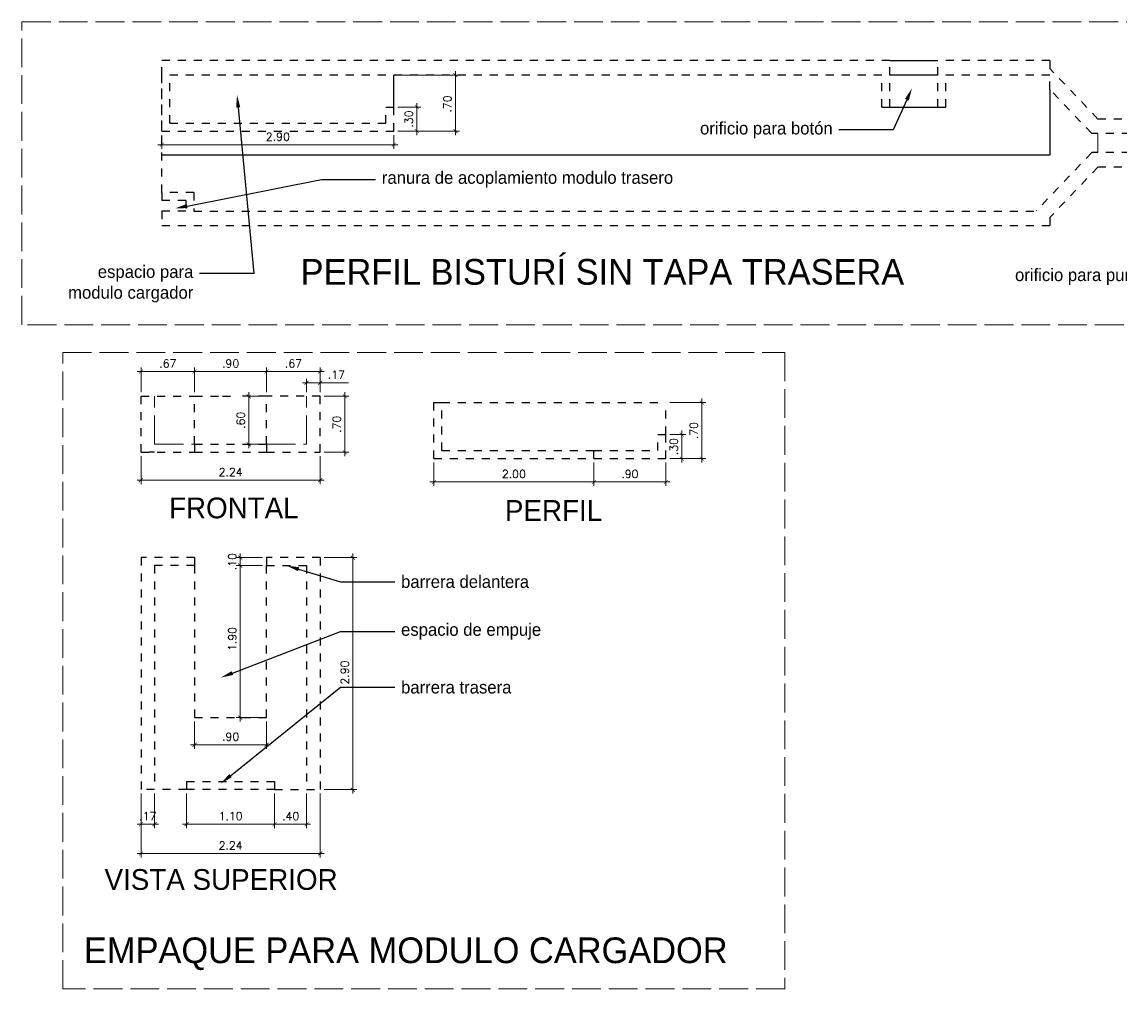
# Model space of a CAD drawing. Header units: millimetres. Extents: x 3117.9 to 3172.3, y 1005.1 to 1030.5.
# Drawn here: x 3117.92 to 3131.67, y 1005.14 to 1017.22 of the extents above; entities that cross this region are included whole.
import ezdxf
from ezdxf import colors
from ezdxf.entities.mleader import LeaderData, LeaderLine
from ezdxf.math import Vec2, Vec3

# ---------------------------------------------------------------- set-up
doc = ezdxf.new("R2010")
doc.units = ezdxf.units.MM
doc.linetypes.add('ACAD_ISO02W100', pattern=[15, 12, -3])
doc.linetypes.add('ACAD_ISO03W100', pattern=[30, 12, -18])
for name, color, linetype, lineweight in [('bloque', 2, 'Continuous', 25), ('corte', 1, 'Continuous', 30), ('MU-COTAS', 6, 'Continuous', 9), ('rayado', 130, 'ACAD_ISO03W100', 9)]:
    doc.layers.add(name, color=color, linetype=linetype, lineweight=lineweight)
doc.layers.add('MU-CascoExistente', color=200, linetype='Continuous')
doc.styles.get("Standard").update_dxf_attribs({"font": 'MOD20.TTF'})
doc.styles.add('T-COTA 1 en 50', font='romans.shx')
doc.dimstyles.new('cota exterior esc 1 en 50', dxfattribs={"dimtxt": 0.1, "dimasz": 0.05, "dimexe": 0.05, "dimexo": 0.05, "dimgap": 0.05, "dimtad": 1, "dimzin": 4, "dimdsep": 46, "dimtxsty": 'T-COTA 1 en 50', "dimblk": 'ARCHTICK', "dimcen": 2.5, "dimdle": 0.05, "dimclrd": 256, "dimclre": 256, "dimclrt": 240, "dimaunit": 1, "dimazin": 0, "dimtfac": 1, "dimtix": 1, "dimtmove": 0, "dimatfit": 3, "dimfxl": 1, "dimtolj": 1, "dimlwd": -1, "dimlwe": -1, "dimarcsym": 0})

# ---------------------------------------------------------------- blocks, each defined once
blk = doc.blocks.new('_ArchTick')
at = {"layer": 'MU-CascoExistente', "color": 0, "const_width": 0.15}
blk.add_lwpolyline([(-0.5, -0.5), (0.5, 0.5)], dxfattribs=at)
blk = doc.blocks.new('*D110')
at = {"layer": 'Defpoints', "color": 0, "ltscale": 0.002, "transparency": 16777216}
for p in [(3121.645, 1010.528), (3121.645, 1007.628), (3122.051, 1007.628)]:
    blk.add_point(p, dxfattribs=at)
at = {"layer": 'MU-COTAS', "ltscale": 0.002, "transparency": 16777216}
for p, q in [((3121.695, 1010.528), (3122.101, 1010.528)), ((3122.051, 1010.578), (3122.051, 1007.578)), ((3121.695, 1007.628), (3122.101, 1007.628))]:
    blk.add_line(p, q, dxfattribs=at)
at = {"layer": 'MU-COTAS', "ltscale": 0.002, "transparency": 16777216, "xscale": 0.05, "yscale": 0.05, "zscale": 0.05}
for p, rotation in [((3122.051, 1010.528), 90), ((3122.051, 1007.628), 270)]:
    blk.add_blockref('_ArchTick', p, dxfattribs=dict(at, rotation=rotation))
at = {"layer": 'MU-COTAS', "color": 240, "ltscale": 0.002, "transparency": 16777216, "insert": (3121.951, 1009.091), "char_height": 0.1, "attachment_point": 5, "rotation": 90, "style": 'T-COTA 1 en 50'}
blk.add_mtext('\\A1;2.90', dxfattribs=at)
blk = doc.blocks.new('*D111')
at = {"layer": 'Defpoints', "color": 0, "ltscale": 0.002, "transparency": 16777216}
for p in [(3119.405, 1007.628), (3121.645, 1007.628), (3119.405, 1006.83)]:
    blk.add_point(p, dxfattribs=at)
at = {"layer": 'MU-COTAS', "ltscale": 0.002, "transparency": 16777216}
for p, q in [((3119.405, 1007.578), (3119.405, 1006.78)), ((3121.645, 1007.578), (3121.645, 1006.78)), ((3121.695, 1006.83), (3119.355, 1006.83))]:
    blk.add_line(p, q, dxfattribs=at)
at = {"layer": 'MU-COTAS', "ltscale": 0.002, "transparency": 16777216, "xscale": 0.05, "yscale": 0.05, "zscale": 0.05, "rotation": 180}
blk.add_blockref('_ArchTick', (3119.405, 1006.83), dxfattribs=at)
at = {"layer": 'MU-COTAS', "ltscale": 0.002, "transparency": 16777216, "xscale": 0.05, "yscale": 0.05, "zscale": 0.05}
blk.add_blockref('_ArchTick', (3121.645, 1006.83), dxfattribs=at)
at = {"layer": 'MU-COTAS', "color": 240, "ltscale": 0.002, "transparency": 16777216, "insert": (3120.525, 1006.93), "char_height": 0.1, "attachment_point": 5, "style": 'T-COTA 1 en 50'}
blk.add_mtext('\\A1;2.24', dxfattribs=at)
blk = doc.blocks.new('*D112')
at = {"layer": 'Defpoints', "color": 0, "ltscale": 0.002, "transparency": 16777216}
for p in [(3119.975, 1007.628), (3121.075, 1007.628), (3121.075, 1007.197)]:
    blk.add_point(p, dxfattribs=at)
at = {"layer": 'MU-COTAS', "ltscale": 0.002, "transparency": 16777216}
for p, q in [((3119.975, 1007.578), (3119.975, 1007.147)), ((3121.075, 1007.578), (3121.075, 1007.147)), ((3119.925, 1007.197), (3121.125, 1007.197))]:
    blk.add_line(p, q, dxfattribs=at)
at = {"layer": 'MU-COTAS', "ltscale": 0.002, "transparency": 16777216, "xscale": 0.05, "yscale": 0.05, "zscale": 0.05, "rotation": 180}
blk.add_blockref('_ArchTick', (3119.975, 1007.197), dxfattribs=at)
at = {"layer": 'MU-COTAS', "ltscale": 0.002, "transparency": 16777216, "xscale": 0.05, "yscale": 0.05, "zscale": 0.05}
blk.add_blockref('_ArchTick', (3121.075, 1007.197), dxfattribs=at)
at = {"layer": 'MU-COTAS', "color": 240, "ltscale": 0.002, "transparency": 16777216, "insert": (3120.525, 1007.297), "char_height": 0.1, "attachment_point": 5, "style": 'T-COTA 1 en 50'}
blk.add_mtext('\\A1;1.10', dxfattribs=at)
blk = doc.blocks.new('*D113')
at = {"layer": 'Defpoints', "color": 0, "ltscale": 0.002, "transparency": 16777216}
for p in [(3121.075, 1007.628), (3121.475, 1007.628), (3121.475, 1007.197)]:
    blk.add_point(p, dxfattribs=at)
at = {"layer": 'MU-COTAS', "ltscale": 0.002, "transparency": 16777216}
for p, q in [((3121.075, 1007.578), (3121.075, 1007.147)), ((3121.475, 1007.578), (3121.475, 1007.147)), ((3121.025, 1007.197), (3121.525, 1007.197))]:
    blk.add_line(p, q, dxfattribs=at)
at = {"layer": 'MU-COTAS', "ltscale": 0.002, "transparency": 16777216, "xscale": 0.05, "yscale": 0.05, "zscale": 0.05, "rotation": 180}
blk.add_blockref('_ArchTick', (3121.075, 1007.197), dxfattribs=at)
at = {"layer": 'MU-COTAS', "ltscale": 0.002, "transparency": 16777216, "xscale": 0.05, "yscale": 0.05, "zscale": 0.05}
blk.add_blockref('_ArchTick', (3121.475, 1007.197), dxfattribs=at)
at = {"layer": 'MU-COTAS', "color": 240, "ltscale": 0.002, "transparency": 16777216, "insert": (3121.275, 1007.297), "char_height": 0.1, "attachment_point": 5, "style": 'T-COTA 1 en 50'}
blk.add_mtext('\\A1;.40', dxfattribs=at)
blk = doc.blocks.new('*D114')
at = {"layer": 'Defpoints', "color": 0, "ltscale": 0.002, "transparency": 16777216}
for p in [(3120.075, 1008.528), (3120.975, 1008.528), (3120.975, 1008.19)]:
    blk.add_point(p, dxfattribs=at)
at = {"layer": 'MU-COTAS', "ltscale": 0.002, "transparency": 16777216}
for p, q in [((3120.075, 1008.478), (3120.075, 1008.14)), ((3120.975, 1008.478), (3120.975, 1008.14)), ((3120.025, 1008.19), (3121.025, 1008.19))]:
    blk.add_line(p, q, dxfattribs=at)
at = {"layer": 'MU-COTAS', "ltscale": 0.002, "transparency": 16777216, "xscale": 0.05, "yscale": 0.05, "zscale": 0.05, "rotation": 180}
blk.add_blockref('_ArchTick', (3120.075, 1008.19), dxfattribs=at)
at = {"layer": 'MU-COTAS', "ltscale": 0.002, "transparency": 16777216, "xscale": 0.05, "yscale": 0.05, "zscale": 0.05}
blk.add_blockref('_ArchTick', (3120.975, 1008.19), dxfattribs=at)
at = {"layer": 'MU-COTAS', "color": 240, "ltscale": 0.002, "transparency": 16777216, "insert": (3120.525, 1008.29), "char_height": 0.1, "attachment_point": 5, "style": 'T-COTA 1 en 50'}
blk.add_mtext('\\A1;.90', dxfattribs=at)
blk = doc.blocks.new('*D115')
at = {"layer": 'Defpoints', "color": 0, "ltscale": 0.002, "transparency": 16777216}
for p in [(3119.405, 1007.628), (3119.575, 1007.628), (3119.405, 1007.197)]:
    blk.add_point(p, dxfattribs=at)
at = {"layer": 'MU-COTAS', "ltscale": 0.002, "transparency": 16777216}
for p, q in [((3119.405, 1007.578), (3119.405, 1007.147)), ((3119.575, 1007.578), (3119.575, 1007.147)), ((3119.405, 1007.197), (3119.355, 1007.197)), ((3119.575, 1007.197), (3119.405, 1007.197)), ((3119.575, 1007.197), (3119.625, 1007.197))]:
    blk.add_line(p, q, dxfattribs=at)
at = {"layer": 'MU-COTAS', "ltscale": 0.002, "transparency": 16777216, "xscale": 0.05, "yscale": 0.05, "zscale": 0.05}
blk.add_blockref('_ArchTick', (3119.405, 1007.197), dxfattribs=at)
at = {"layer": 'MU-COTAS', "ltscale": 0.002, "transparency": 16777216, "xscale": 0.05, "yscale": 0.05, "zscale": 0.05, "rotation": 180}
blk.add_blockref('_ArchTick', (3119.575, 1007.197), dxfattribs=at)
at = {"layer": 'MU-COTAS', "color": 240, "ltscale": 0.002, "transparency": 16777216, "insert": (3119.49, 1007.297), "char_height": 0.1, "attachment_point": 5, "style": 'T-COTA 1 en 50'}
blk.add_mtext('\\A1;.17', dxfattribs=at)
blk = doc.blocks.new('*D116')
at = {"layer": 'Defpoints', "color": 0, "ltscale": 0.002, "transparency": 16777216}
for p in [(3120.646, 1010.428), (3120.975, 1010.428), (3120.975, 1008.528)]:
    blk.add_point(p, dxfattribs=at)
at = {"layer": 'MU-COTAS', "ltscale": 0.002, "transparency": 16777216}
for p, q in [((3120.925, 1010.428), (3120.596, 1010.428)), ((3120.646, 1008.478), (3120.646, 1010.478)), ((3120.925, 1008.528), (3120.596, 1008.528))]:
    blk.add_line(p, q, dxfattribs=at)
at = {"layer": 'MU-COTAS', "ltscale": 0.002, "transparency": 16777216, "xscale": 0.05, "yscale": 0.05, "zscale": 0.05}
for p, rotation in [((3120.646, 1010.428), 90), ((3120.646, 1008.528), 270)]:
    blk.add_blockref('_ArchTick', p, dxfattribs=dict(at, rotation=rotation))
at = {"layer": 'MU-COTAS', "color": 240, "ltscale": 0.002, "transparency": 16777216, "insert": (3120.546, 1009.511), "char_height": 0.1, "attachment_point": 5, "rotation": 90, "style": 'T-COTA 1 en 50'}
blk.add_mtext('\\A1;1.90', dxfattribs=at)
blk = doc.blocks.new('*D117')
at = {"layer": 'Defpoints', "color": 0, "ltscale": 0.002, "transparency": 16777216}
for p in [(3120.646, 1010.528), (3120.975, 1010.528), (3120.975, 1010.428)]:
    blk.add_point(p, dxfattribs=at)
at = {"layer": 'MU-COTAS', "ltscale": 0.002, "transparency": 16777216}
for p, q in [((3120.925, 1010.528), (3120.596, 1010.528)), ((3120.646, 1010.528), (3120.646, 1010.578)), ((3120.646, 1010.428), (3120.646, 1010.528)), ((3120.925, 1010.428), (3120.596, 1010.428)), ((3120.646, 1010.428), (3120.646, 1010.378))]:
    blk.add_line(p, q, dxfattribs=at)
at = {"layer": 'MU-COTAS', "ltscale": 0.002, "transparency": 16777216, "xscale": 0.05, "yscale": 0.05, "zscale": 0.05}
for p, rotation in [((3120.646, 1010.528), 270), ((3120.646, 1010.428), 90)]:
    blk.add_blockref('_ArchTick', p, dxfattribs=dict(at, rotation=rotation))
at = {"layer": 'MU-COTAS', "color": 240, "ltscale": 0.002, "transparency": 16777216, "insert": (3120.546, 1010.478), "char_height": 0.1, "attachment_point": 5, "rotation": 90, "style": 'T-COTA 1 en 50'}
blk.add_mtext('\\A1;.10', dxfattribs=at)
blk = doc.blocks.new('*D24')
at = {"layer": 'Defpoints', "color": 0, "ltscale": 0.002, "transparency": 16777216}
for p in [(3121.645, 1012.855), (3120.975, 1012.545), (3121.645, 1012.545)]:
    blk.add_point(p, dxfattribs=at)
at = {"layer": 'MU-COTAS', "ltscale": 0.002, "transparency": 16777216}
for p, q in [((3120.975, 1012.595), (3120.975, 1012.905)), ((3121.645, 1012.595), (3121.645, 1012.905)), ((3120.925, 1012.855), (3121.695, 1012.855))]:
    blk.add_line(p, q, dxfattribs=at)
at = {"layer": 'MU-COTAS', "ltscale": 0.002, "transparency": 16777216, "xscale": 0.05, "yscale": 0.05, "zscale": 0.05, "rotation": 180}
blk.add_blockref('_ArchTick', (3120.975, 1012.855), dxfattribs=at)
at = {"layer": 'MU-COTAS', "ltscale": 0.002, "transparency": 16777216, "xscale": 0.05, "yscale": 0.05, "zscale": 0.05}
blk.add_blockref('_ArchTick', (3121.645, 1012.855), dxfattribs=at)
at = {"layer": 'MU-COTAS', "color": 240, "ltscale": 0.002, "transparency": 16777216, "insert": (3121.31, 1012.955), "char_height": 0.1, "attachment_point": 5, "style": 'T-COTA 1 en 50'}
blk.add_mtext('\\A1;.67', dxfattribs=at)
blk = doc.blocks.new('*D118')
at = {"layer": 'Defpoints', "color": 0, "ltscale": 0.002, "transparency": 16777216}
for p in [(3125.965, 1012.466), (3125.965, 1011.766), (3126.414, 1011.766)]:
    blk.add_point(p, dxfattribs=at)
at = {"layer": 'MU-COTAS', "ltscale": 0.002, "transparency": 16777216}
for p, q in [((3126.015, 1012.466), (3126.464, 1012.466)), ((3126.414, 1012.516), (3126.414, 1011.716)), ((3126.015, 1011.766), (3126.464, 1011.766))]:
    blk.add_line(p, q, dxfattribs=at)
at = {"layer": 'MU-COTAS', "ltscale": 0.002, "transparency": 16777216, "xscale": 0.05, "yscale": 0.05, "zscale": 0.05}
for p, rotation in [((3126.414, 1012.466), 90), ((3126.414, 1011.766), 270)]:
    blk.add_blockref('_ArchTick', p, dxfattribs=dict(at, rotation=rotation))
at = {"layer": 'MU-COTAS', "color": 240, "ltscale": 0.002, "transparency": 16777216, "insert": (3126.314, 1012.116), "char_height": 0.1, "attachment_point": 5, "rotation": 90, "style": 'T-COTA 1 en 50'}
blk.add_mtext('\\A1;.70', dxfattribs=at)
blk = doc.blocks.new('*D119')
at = {"layer": 'Defpoints', "color": 0, "ltscale": 0.002, "transparency": 16777216}
for p in [(3125.965, 1012.066), (3125.965, 1011.766), (3126.163, 1011.766)]:
    blk.add_point(p, dxfattribs=at)
at = {"layer": 'MU-COTAS', "ltscale": 0.002, "transparency": 16777216}
for p, q in [((3126.015, 1012.066), (3126.213, 1012.066)), ((3126.163, 1012.066), (3126.163, 1012.116)), ((3126.163, 1012.066), (3126.163, 1011.766)), ((3126.015, 1011.766), (3126.213, 1011.766)), ((3126.163, 1011.766), (3126.163, 1011.716))]:
    blk.add_line(p, q, dxfattribs=at)
at = {"layer": 'MU-COTAS', "ltscale": 0.002, "transparency": 16777216, "xscale": 0.05, "yscale": 0.05, "zscale": 0.05}
for p, rotation in [((3126.163, 1012.066), 270), ((3126.163, 1011.766), 90)]:
    blk.add_blockref('_ArchTick', p, dxfattribs=dict(at, rotation=rotation))
at = {"layer": 'MU-COTAS', "color": 240, "ltscale": 0.002, "transparency": 16777216, "insert": (3126.063, 1011.916), "char_height": 0.1, "attachment_point": 5, "rotation": 90, "style": 'T-COTA 1 en 50'}
blk.add_mtext('\\A1;.30', dxfattribs=at)
blk = doc.blocks.new('*D120')
at = {"layer": 'Defpoints', "color": 0, "ltscale": 0.002, "transparency": 16777216}
for p in [(3125.065, 1011.766), (3125.965, 1011.766), (3125.965, 1011.474)]:
    blk.add_point(p, dxfattribs=at)
at = {"layer": 'MU-COTAS', "ltscale": 0.002, "transparency": 16777216}
for p, q in [((3125.065, 1011.716), (3125.065, 1011.424)), ((3125.965, 1011.716), (3125.965, 1011.424)), ((3125.015, 1011.474), (3126.015, 1011.474))]:
    blk.add_line(p, q, dxfattribs=at)
at = {"layer": 'MU-COTAS', "ltscale": 0.002, "transparency": 16777216, "xscale": 0.05, "yscale": 0.05, "zscale": 0.05, "rotation": 180}
blk.add_blockref('_ArchTick', (3125.065, 1011.474), dxfattribs=at)
at = {"layer": 'MU-COTAS', "ltscale": 0.002, "transparency": 16777216, "xscale": 0.05, "yscale": 0.05, "zscale": 0.05}
blk.add_blockref('_ArchTick', (3125.965, 1011.474), dxfattribs=at)
at = {"layer": 'MU-COTAS', "color": 240, "ltscale": 0.002, "transparency": 16777216, "insert": (3125.515, 1011.574), "char_height": 0.1, "attachment_point": 5, "style": 'T-COTA 1 en 50'}
blk.add_mtext('\\A1;.90', dxfattribs=at)
blk = doc.blocks.new('*D121')
at = {"layer": 'Defpoints', "color": 0, "ltscale": 0.002, "transparency": 16777216}
for p in [(3123.065, 1011.766), (3125.065, 1011.766), (3123.065, 1011.474)]:
    blk.add_point(p, dxfattribs=at)
at = {"layer": 'MU-COTAS', "ltscale": 0.002, "transparency": 16777216}
for p, q in [((3123.065, 1011.716), (3123.065, 1011.424)), ((3125.065, 1011.716), (3125.065, 1011.424)), ((3125.115, 1011.474), (3123.015, 1011.474))]:
    blk.add_line(p, q, dxfattribs=at)
at = {"layer": 'MU-COTAS', "ltscale": 0.002, "transparency": 16777216, "xscale": 0.05, "yscale": 0.05, "zscale": 0.05, "rotation": 180}
blk.add_blockref('_ArchTick', (3123.065, 1011.474), dxfattribs=at)
at = {"layer": 'MU-COTAS', "ltscale": 0.002, "transparency": 16777216, "xscale": 0.05, "yscale": 0.05, "zscale": 0.05}
blk.add_blockref('_ArchTick', (3125.065, 1011.474), dxfattribs=at)
at = {"layer": 'MU-COTAS', "color": 240, "ltscale": 0.002, "transparency": 16777216, "insert": (3124.065, 1011.574), "char_height": 0.1, "attachment_point": 5, "style": 'T-COTA 1 en 50'}
blk.add_mtext('\\A1;2.00', dxfattribs=at)
blk = doc.blocks.new('*D174')
at = {"layer": 'Defpoints', "color": 0, "ltscale": 0.002, "transparency": 16777216}
for p in [(3122.565, 1016.561), (3123.334, 1016.561), (3122.565, 1015.861)]:
    blk.add_point(p, dxfattribs=at)
at = {"layer": 'MU-COTAS', "ltscale": 0.002, "transparency": 16777216}
for p, q in [((3123.334, 1015.811), (3123.334, 1016.611)), ((3122.615, 1016.561), (3123.384, 1016.561)), ((3122.615, 1015.861), (3123.384, 1015.861))]:
    blk.add_line(p, q, dxfattribs=at)
at = {"layer": 'MU-COTAS', "ltscale": 0.002, "transparency": 16777216, "xscale": 0.05, "yscale": 0.05, "zscale": 0.05}
for p, rotation in [((3123.334, 1016.561), 90), ((3123.334, 1015.861), 270)]:
    blk.add_blockref('_ArchTick', p, dxfattribs=dict(at, rotation=rotation))
at = {"layer": 'MU-COTAS', "color": 240, "ltscale": 0.002, "transparency": 16777216, "insert": (3123.234, 1016.198), "char_height": 0.1, "attachment_point": 5, "rotation": 90, "style": 'T-COTA 1 en 50'}
blk.add_mtext('\\A1;.70', dxfattribs=at)
blk = doc.blocks.new('*D175')
at = {"layer": 'Defpoints', "color": 0, "ltscale": 0.002, "transparency": 16777216}
for p in [(3122.565, 1016.161), (3122.565, 1015.861), (3122.852, 1015.861)]:
    blk.add_point(p, dxfattribs=at)
at = {"layer": 'MU-COTAS', "ltscale": 0.002, "transparency": 16777216}
for p, q in [((3122.615, 1016.161), (3122.902, 1016.161)), ((3122.852, 1016.161), (3122.852, 1016.211)), ((3122.852, 1016.161), (3122.852, 1015.861)), ((3122.615, 1015.861), (3122.902, 1015.861)), ((3122.852, 1015.861), (3122.852, 1015.811))]:
    blk.add_line(p, q, dxfattribs=at)
at = {"layer": 'MU-COTAS', "ltscale": 0.002, "transparency": 16777216, "xscale": 0.05, "yscale": 0.05, "zscale": 0.05}
for p, rotation in [((3122.852, 1016.161), 270), ((3122.852, 1015.861), 90)]:
    blk.add_blockref('_ArchTick', p, dxfattribs=dict(at, rotation=rotation))
at = {"layer": 'MU-COTAS', "color": 240, "ltscale": 0.002, "transparency": 16777216, "insert": (3122.752, 1016.011), "char_height": 0.1, "attachment_point": 5, "rotation": 90, "style": 'T-COTA 1 en 50'}
blk.add_mtext('\\A1;.30', dxfattribs=at)
blk = doc.blocks.new('*D176')
at = {"layer": 'Defpoints', "color": 0, "ltscale": 0.002, "transparency": 16777216}
for p in [(3119.665, 1015.861), (3122.565, 1015.861), (3122.565, 1015.69)]:
    blk.add_point(p, dxfattribs=at)
at = {"layer": 'MU-COTAS', "ltscale": 0.002, "transparency": 16777216}
for p, q in [((3119.665, 1015.811), (3119.665, 1015.64)), ((3122.565, 1015.811), (3122.565, 1015.64)), ((3119.615, 1015.69), (3122.615, 1015.69))]:
    blk.add_line(p, q, dxfattribs=at)
at = {"layer": 'MU-COTAS', "ltscale": 0.002, "transparency": 16777216, "xscale": 0.05, "yscale": 0.05, "zscale": 0.05, "rotation": 180}
blk.add_blockref('_ArchTick', (3119.665, 1015.69), dxfattribs=at)
at = {"layer": 'MU-COTAS', "ltscale": 0.002, "transparency": 16777216, "xscale": 0.05, "yscale": 0.05, "zscale": 0.05}
blk.add_blockref('_ArchTick', (3122.565, 1015.69), dxfattribs=at)
at = {"layer": 'MU-COTAS', "color": 240, "ltscale": 0.002, "transparency": 16777216, "insert": (3121.115, 1015.79), "char_height": 0.1, "attachment_point": 5, "style": 'T-COTA 1 en 50'}
blk.add_mtext('\\A1;2.90', dxfattribs=at)
blk = doc.blocks.new('*D186')
at = {"layer": 'Defpoints', "color": 0, "ltscale": 0.002, "transparency": 16777216}
for p in [(3119.405, 1011.845), (3121.645, 1011.845), (3119.405, 1011.498)]:
    blk.add_point(p, dxfattribs=at)
at = {"layer": 'MU-COTAS', "ltscale": 0.002, "transparency": 16777216}
for p, q in [((3119.405, 1011.795), (3119.405, 1011.448)), ((3121.645, 1011.795), (3121.645, 1011.448)), ((3121.695, 1011.498), (3119.355, 1011.498))]:
    blk.add_line(p, q, dxfattribs=at)
at = {"layer": 'MU-COTAS', "ltscale": 0.002, "transparency": 16777216, "xscale": 0.05, "yscale": 0.05, "zscale": 0.05, "rotation": 180}
blk.add_blockref('_ArchTick', (3119.405, 1011.498), dxfattribs=at)
at = {"layer": 'MU-COTAS', "ltscale": 0.002, "transparency": 16777216, "xscale": 0.05, "yscale": 0.05, "zscale": 0.05}
blk.add_blockref('_ArchTick', (3121.645, 1011.498), dxfattribs=at)
at = {"layer": 'MU-COTAS', "color": 240, "ltscale": 0.002, "transparency": 16777216, "insert": (3120.525, 1011.598), "char_height": 0.1, "attachment_point": 5, "style": 'T-COTA 1 en 50'}
blk.add_mtext('\\A1;2.24', dxfattribs=at)
blk = doc.blocks.new('*D187')
at = {"layer": 'Defpoints', "color": 0, "ltscale": 0.002, "transparency": 16777216}
for p in [(3120.075, 1012.855), (3120.075, 1012.545), (3120.975, 1012.545)]:
    blk.add_point(p, dxfattribs=at)
at = {"layer": 'MU-COTAS', "ltscale": 0.002, "transparency": 16777216}
for p, q in [((3120.075, 1012.595), (3120.075, 1012.905)), ((3120.975, 1012.595), (3120.975, 1012.905)), ((3121.025, 1012.855), (3120.025, 1012.855))]:
    blk.add_line(p, q, dxfattribs=at)
at = {"layer": 'MU-COTAS', "ltscale": 0.002, "transparency": 16777216, "xscale": 0.05, "yscale": 0.05, "zscale": 0.05, "rotation": 180}
blk.add_blockref('_ArchTick', (3120.075, 1012.855), dxfattribs=at)
at = {"layer": 'MU-COTAS', "ltscale": 0.002, "transparency": 16777216, "xscale": 0.05, "yscale": 0.05, "zscale": 0.05}
blk.add_blockref('_ArchTick', (3120.975, 1012.855), dxfattribs=at)
at = {"layer": 'MU-COTAS', "color": 240, "ltscale": 0.002, "transparency": 16777216, "insert": (3120.525, 1012.955), "char_height": 0.1, "attachment_point": 5, "style": 'T-COTA 1 en 50'}
blk.add_mtext('\\A1;.90', dxfattribs=at)
blk = doc.blocks.new('*D188')
at = {"layer": 'Defpoints', "color": 0, "ltscale": 0.002, "transparency": 16777216}
for p in [(3119.405, 1012.855), (3119.405, 1012.545), (3120.075, 1012.545)]:
    blk.add_point(p, dxfattribs=at)
at = {"layer": 'MU-COTAS', "ltscale": 0.002, "transparency": 16777216}
for p, q in [((3119.405, 1012.595), (3119.405, 1012.905)), ((3120.075, 1012.595), (3120.075, 1012.905)), ((3120.125, 1012.855), (3119.355, 1012.855))]:
    blk.add_line(p, q, dxfattribs=at)
at = {"layer": 'MU-COTAS', "ltscale": 0.002, "transparency": 16777216, "xscale": 0.05, "yscale": 0.05, "zscale": 0.05, "rotation": 180}
blk.add_blockref('_ArchTick', (3119.405, 1012.855), dxfattribs=at)
at = {"layer": 'MU-COTAS', "ltscale": 0.002, "transparency": 16777216, "xscale": 0.05, "yscale": 0.05, "zscale": 0.05}
blk.add_blockref('_ArchTick', (3120.075, 1012.855), dxfattribs=at)
at = {"layer": 'MU-COTAS', "color": 240, "ltscale": 0.002, "transparency": 16777216, "insert": (3119.74, 1012.955), "char_height": 0.1, "attachment_point": 5, "style": 'T-COTA 1 en 50'}
blk.add_mtext('\\A1;.67', dxfattribs=at)
blk = doc.blocks.new('*D189')
at = {"layer": 'Defpoints', "color": 0, "ltscale": 0.002, "transparency": 16777216}
for p in [(3121.645, 1012.545), (3121.645, 1011.845), (3121.951, 1011.845)]:
    blk.add_point(p, dxfattribs=at)
at = {"layer": 'MU-COTAS', "ltscale": 0.002, "transparency": 16777216}
for p, q in [((3121.951, 1012.595), (3121.951, 1011.795)), ((3121.695, 1012.545), (3122.001, 1012.545)), ((3121.695, 1011.845), (3122.001, 1011.845))]:
    blk.add_line(p, q, dxfattribs=at)
at = {"layer": 'MU-COTAS', "ltscale": 0.002, "transparency": 16777216, "xscale": 0.05, "yscale": 0.05, "zscale": 0.05}
for p, rotation in [((3121.951, 1012.545), 90), ((3121.951, 1011.845), 270)]:
    blk.add_blockref('_ArchTick', p, dxfattribs=dict(at, rotation=rotation))
at = {"layer": 'MU-COTAS', "color": 240, "ltscale": 0.002, "transparency": 16777216, "insert": (3121.851, 1012.195), "char_height": 0.1, "attachment_point": 5, "rotation": 90, "style": 'T-COTA 1 en 50'}
blk.add_mtext('\\A1;.70', dxfattribs=at)
blk = doc.blocks.new('*D190')
at = {"layer": 'Defpoints', "color": 0, "ltscale": 0.002, "transparency": 16777216}
for p in [(3121.645, 1012.715), (3121.475, 1012.545), (3121.645, 1012.545)]:
    blk.add_point(p, dxfattribs=at)
at = {"layer": 'MU-COTAS', "ltscale": 0.002, "transparency": 16777216}
for p, q in [((3121.475, 1012.595), (3121.475, 1012.765)), ((3121.645, 1012.595), (3121.645, 1012.765)), ((3121.425, 1012.715), (3121.645, 1012.715)), ((3121.645, 1012.715), (3122, 1012.715))]:
    blk.add_line(p, q, dxfattribs=at)
at = {"layer": 'MU-COTAS', "ltscale": 0.002, "transparency": 16777216, "xscale": 0.05, "yscale": 0.05, "zscale": 0.05, "rotation": 180}
blk.add_blockref('_ArchTick', (3121.475, 1012.715), dxfattribs=at)
at = {"layer": 'MU-COTAS', "ltscale": 0.002, "transparency": 16777216, "xscale": 0.05, "yscale": 0.05, "zscale": 0.05}
blk.add_blockref('_ArchTick', (3121.645, 1012.715), dxfattribs=at)
at = {"layer": 'MU-COTAS', "color": 240, "ltscale": 0.002, "transparency": 16777216, "insert": (3121.847, 1012.815), "char_height": 0.1, "attachment_point": 5, "style": 'T-COTA 1 en 50'}
blk.add_mtext('\\A1;.17', dxfattribs=at)
blk = doc.blocks.new('*D191')
at = {"layer": 'Defpoints', "color": 0, "ltscale": 0.002, "transparency": 16777216}
for p in [(3120.975, 1012.545), (3120.751, 1011.945), (3120.975, 1011.945)]:
    blk.add_point(p, dxfattribs=at)
at = {"layer": 'MU-COTAS', "ltscale": 0.002, "transparency": 16777216}
for p, q in [((3120.751, 1012.595), (3120.751, 1011.895)), ((3120.925, 1012.545), (3120.701, 1012.545)), ((3120.925, 1011.945), (3120.701, 1011.945))]:
    blk.add_line(p, q, dxfattribs=at)
at = {"layer": 'MU-COTAS', "ltscale": 0.002, "transparency": 16777216, "xscale": 0.05, "yscale": 0.05, "zscale": 0.05}
for p, rotation in [((3120.751, 1012.545), 90), ((3120.751, 1011.945), 270)]:
    blk.add_blockref('_ArchTick', p, dxfattribs=dict(at, rotation=rotation))
at = {"layer": 'MU-COTAS', "color": 240, "ltscale": 0.002, "transparency": 16777216, "insert": (3120.651, 1012.245), "char_height": 0.1, "attachment_point": 5, "rotation": 90, "style": 'T-COTA 1 en 50'}
blk.add_mtext('\\A1;.60', dxfattribs=at)

msp = doc.modelspace()

# ---------------------------------------------------------------- linework, layer by layer
at = {"layer": 'bloque', "linetype": 'ACAD_ISO02W100'}
for p, q in [((3128.765, 1016.741), (3129.365, 1016.741)), ((3122.565, 1016.161), (3122.565, 1016.561)), ((3129.365, 1016.561), (3128.765, 1016.561)), ((3130.765, 1016.38), (3130.765, 1015.561)), ((3128.765, 1016.161), (3129.365, 1016.161)), ((3130.765, 1015.561), (3119.665, 1015.561))]:
    msp.add_line(p, q, dxfattribs=at)
at = {"layer": 'bloque', "linetype": 'ACAD_ISO02W100', "ltscale": 1e-07}
for p, q in [((3123.065, 1011.766), (3123.065, 1012.466)), ((3123.065, 1012.466), (3123.165, 1012.466)), ((3123.165, 1011.866), (3123.165, 1012.466)), ((3123.165, 1012.466), (3125.965, 1012.466)), ((3125.965, 1012.066), (3125.965, 1012.466)), ((3120.075, 1011.945), (3120.975, 1011.945)), ((3120.075, 1011.845), (3120.975, 1011.845)), ((3123.065, 1011.766), (3125.065, 1011.766)), ((3123.165, 1011.866), (3125.065, 1011.866))]:
    msp.add_line(p, q, dxfattribs=at)
at = {"layer": 'corte', "linetype": 'ACAD_ISO02W100', "ltscale": 1e-07}
for p, q in [((3128.765, 1016.741), (3119.665, 1016.741)), ((3119.665, 1016.561), (3119.665, 1016.741)), ((3128.765, 1016.561), (3128.765, 1016.741)), ((3130.765, 1016.741), (3129.365, 1016.741)), ((3129.365, 1016.561), (3129.365, 1016.741)), ((3130.765, 1016.741), (3130.765, 1016.561)), ((3131.365, 1016.011), (3130.765, 1016.641)), ((3119.665, 1015.861), (3119.665, 1016.561)), ((3119.665, 1015.091), (3119.665, 1016.561)), ((3120.065, 1016.561), (3119.665, 1016.561)), ((3119.765, 1015.961), (3119.765, 1016.561)), ((3128.665, 1016.561), (3120.065, 1016.561)), ((3128.665, 1016.161), (3128.665, 1016.561)), ((3128.765, 1016.161), (3128.765, 1016.561)), ((3129.365, 1016.161), (3129.365, 1016.561)), ((3130.765, 1016.561), (3129.465, 1016.561)), ((3129.465, 1016.161), (3129.465, 1016.561)), ((3130.765, 1016.38), (3130.765, 1016.561)), ((3131.287, 1015.831), (3130.765, 1016.38)), ((3122.465, 1015.961), (3122.465, 1016.161)), ((3122.465, 1016.161), (3122.565, 1016.161)), ((3122.565, 1015.861), (3122.565, 1016.161)), ((3128.665, 1016.161), (3128.765, 1016.161)), ((3129.365, 1016.161), (3129.465, 1016.161)), ((3119.765, 1015.961), (3122.465, 1015.961)), ((3132.065, 1016.011), (3131.365, 1016.011)), ((3119.665, 1015.861), (3122.565, 1015.861)), ((3132.365, 1015.831), (3131.287, 1015.831)), ((3131.287, 1015.591), (3130.592, 1014.861)), ((3132.365, 1015.591), (3131.287, 1015.591)), ((3131.365, 1015.411), (3130.765, 1014.781)), ((3132.065, 1015.411), (3131.365, 1015.411)), ((3120.065, 1015.091), (3119.665, 1015.091)), ((3119.665, 1015.091), (3119.665, 1014.991)), ((3120.065, 1015.091), (3120.065, 1014.861)), ((3119.965, 1014.991), (3119.665, 1014.991)), ((3119.965, 1014.991), (3119.965, 1014.861)), ((3119.965, 1014.861), (3119.665, 1014.861)), ((3119.665, 1014.861), (3119.665, 1014.681)), ((3120.065, 1014.861), (3130.592, 1014.861)), ((3119.665, 1014.681), (3130.765, 1014.681)), ((3130.765, 1014.781), (3130.765, 1014.681)), ((3119.405, 1012.545), (3120.075, 1012.545)), ((3119.405, 1011.845), (3119.405, 1012.545)), ((3120.075, 1012.545), (3120.425, 1012.545)), ((3120.075, 1011.945), (3120.075, 1012.545)), ((3120.425, 1012.545), (3120.625, 1012.545)), ((3120.975, 1012.545), (3120.625, 1012.545)), ((3120.975, 1011.945), (3120.975, 1012.545)), ((3121.645, 1012.545), (3120.975, 1012.545)), ((3121.645, 1011.845), (3121.645, 1012.545)), ((3125.865, 1011.866), (3125.865, 1012.066)), ((3125.865, 1012.066), (3125.965, 1012.066)), ((3125.965, 1011.766), (3125.965, 1012.066)), ((3120.075, 1011.945), (3120.075, 1011.845)), ((3120.975, 1011.945), (3120.975, 1011.845)), ((3119.405, 1011.845), (3120.075, 1011.845)), ((3119.575, 1011.845), (3119.505, 1011.845)), ((3120.975, 1011.845), (3121.645, 1011.845)), ((3125.065, 1011.766), (3125.065, 1011.866)), ((3125.065, 1011.866), (3125.865, 1011.866)), ((3125.065, 1011.766), (3125.965, 1011.766)), ((3119.405, 1010.528), (3119.405, 1007.628)), ((3120.075, 1010.528), (3119.405, 1010.528)), ((3120.075, 1010.528), (3120.075, 1010.428)), ((3120.975, 1010.528), (3120.975, 1010.428)), ((3121.645, 1010.528), (3120.975, 1010.528)), ((3121.645, 1010.528), (3121.645, 1007.628)), ((3120.075, 1010.428), (3119.575, 1010.428)), ((3119.575, 1010.428), (3119.575, 1007.628)), ((3120.075, 1010.428), (3120.075, 1008.528)), ((3120.975, 1010.428), (3121.475, 1010.428)), ((3120.975, 1008.528), (3120.975, 1010.428)), ((3121.475, 1010.428), (3121.475, 1007.628)), ((3120.075, 1008.528), (3120.975, 1008.528)), ((3119.975, 1007.728), (3121.075, 1007.728)), ((3119.975, 1007.728), (3119.975, 1007.628)), ((3121.075, 1007.728), (3121.075, 1007.628)), ((3119.975, 1007.628), (3119.405, 1007.628)), ((3121.075, 1007.628), (3119.975, 1007.628)), ((3121.075, 1007.628), (3121.645, 1007.628))]:
    msp.add_line(p, q, dxfattribs=at)
at = {"layer": 'rayado', "linetype": 'ACAD_ISO02W100', "ltscale": 0.03}
for p, q in [((3131.365, 1015.831), (3131.365, 1015.591)), ((3119.575, 1011.945), (3119.575, 1012.545)), ((3121.475, 1011.945), (3121.475, 1012.545)), ((3119.575, 1011.945), (3120.075, 1011.945)), ((3120.975, 1011.945), (3121.475, 1011.945))]:
    msp.add_line(p, q, dxfattribs=at)
for points in [[(3117.917, 1017.224), (3133.528, 1017.224), (3133.528, 1013.439), (3117.917, 1013.439)], [(3118.428, 1013.094), (3127.452, 1013.094), (3127.452, 1005.136), (3118.428, 1005.136)]]:
    msp.add_lwpolyline(points, close=True, dxfattribs=at)

# ---------------------------------------------------------------- texts
at = {"layer": 'corte', "linetype": 'ACAD_ISO02W100', "ltscale": 1e-07}
for s, height, p in [('PERFIL BISTURÍ SIN TAPA TRASERA', 0.32127, (3121.4, 1013.94)), ('FRONTAL', 0.2596, (3119.755, 1011.02)), ('PERFIL', 0.2596, (3123.953, 1010.988)), ('VISTA SUPERIOR', 0.25964, (3118.949, 1006.375)), ('EMPAQUE PARA MODULO CARGADOR', 0.32127, (3118.692, 1005.459))]:
    msp.add_text(s, height=height, dxfattribs=at).set_placement(p)

# ---------------------------------------------------------------- dimensions: what is measured, and where the dimension line sits
at = {"layer": 'MU-COTAS', "ltscale": 0.002}
for base, p1, p2, picture, middle in [((3123.334, 1016.561), (3122.565, 1015.861), (3122.565, 1016.561), '*D174', (3123.334, 1016.198)), ((3122.051, 1007.628), (3121.645, 1010.528), (3121.645, 1007.628), '*D110', (3122.051, 1009.091)), ((3120.646, 1010.428), (3120.975, 1008.528), (3120.975, 1010.428), '*D116', (3120.646, 1009.511))]:
    dim = msp.add_linear_dim(base=base, p1=p1, p2=p2, angle=90, dimstyle='cota exterior esc 1 en 50', dxfattribs=at)
    dim.commit()
    dim.dimension.update_dxf_attribs({"geometry": picture, "text_midpoint": middle, "dimtype": 160})
for base, p1, p2, picture, middle in [((3122.852, 1015.861), (3122.565, 1016.161), (3122.565, 1015.861), '*D175', (3122.752, 1016.011)), ((3120.751, 1011.945), (3120.975, 1012.545), (3120.975, 1011.945), '*D191', (3120.651, 1012.245)), ((3121.951, 1011.845), (3121.645, 1012.545), (3121.645, 1011.845), '*D189', (3121.851, 1012.195)), ((3126.414, 1011.766), (3125.965, 1012.466), (3125.965, 1011.766), '*D118', (3126.314, 1012.116)), ((3126.163, 1011.766), (3125.965, 1012.066), (3125.965, 1011.766), '*D119', (3126.063, 1011.916)), ((3120.646, 1010.528), (3120.975, 1010.428), (3120.975, 1010.528), '*D117', (3120.546, 1010.478))]:
    dim = msp.add_linear_dim(base=base, p1=p1, p2=p2, angle=90, dimstyle='cota exterior esc 1 en 50', dxfattribs=at)
    dim.commit()
    dim.dimension.update_dxf_attribs({"geometry": picture, "text_midpoint": middle})
for base, p1, p2, picture, middle in [((3122.565, 1015.69), (3119.665, 1015.861), (3122.565, 1015.861), '*D176', (3121.115, 1015.69)), ((3121.645, 1012.855), (3120.975, 1012.545), (3121.645, 1012.545), '*D24', (3121.31, 1012.855)), ((3121.645, 1012.715), (3121.475, 1012.545), (3121.645, 1012.545), '*D190', (3121.847, 1012.715)), ((3125.965, 1011.474), (3125.065, 1011.766), (3125.965, 1011.766), '*D120', (3125.515, 1011.474)), ((3119.405, 1006.83), (3121.645, 1007.628), (3119.405, 1007.628), '*D111', (3120.525, 1006.83))]:
    dim = msp.add_linear_dim(base=base, p1=p1, p2=p2, dimstyle='cota exterior esc 1 en 50', dxfattribs=at)
    dim.commit()
    dim.dimension.update_dxf_attribs({"geometry": picture, "text_midpoint": middle, "dimtype": 160})
for base, p1, p2, picture, middle in [((3119.405, 1012.855), (3120.075, 1012.545), (3119.405, 1012.545), '*D188', (3119.74, 1012.955)), ((3120.075, 1012.855), (3120.975, 1012.545), (3120.075, 1012.545), '*D187', (3120.525, 1012.955)), ((3119.405, 1011.498), (3121.645, 1011.845), (3119.405, 1011.845), '*D186', (3120.525, 1011.598)), ((3123.065, 1011.474), (3125.065, 1011.766), (3123.065, 1011.766), '*D121', (3124.065, 1011.574)), ((3120.975, 1008.19), (3120.075, 1008.528), (3120.975, 1008.528), '*D114', (3120.525, 1008.29)), ((3119.405, 1007.197), (3119.575, 1007.628), (3119.405, 1007.628), '*D115', (3119.49, 1007.297)), ((3121.075, 1007.197), (3119.975, 1007.628), (3121.075, 1007.628), '*D112', (3120.525, 1007.297)), ((3121.475, 1007.197), (3121.075, 1007.628), (3121.475, 1007.628), '*D113', (3121.275, 1007.297))]:
    dim = msp.add_linear_dim(base=base, p1=p1, p2=p2, dimstyle='cota exterior esc 1 en 50', dxfattribs=at)
    dim.commit()
    dim.dimension.update_dxf_attribs({"geometry": picture, "text_midpoint": middle})

# ---------------------------------------------------------------- leaders
at = {"layer": 'bloque', "linetype": 'ACAD_ISO02W100', "ltscale": 1e-07}
ml = msp.add_multileader_mtext('Standard', dxfattribs=at)
ml.set_content('espacio para \\Pmodulo cargador', color=256)
ml.set_leader_properties()
ml.build(insert=Vec2(0, 0))
ml.multileader.update_dxf_attribs({"arrow_head_size": 0.156})
ctx = ml.context
ctx.base_point, ctx.char_height, ctx.arrow_head_size, ctx.landing_gap_size, ctx.plane_origin = Vec3(3118.38, 1014.08), 0.156, 0.156, 0.078, Vec3(3120.432, 1015.814)
ctx.text_align_type = 2
notes = []
notes.append((ctx, [(0, (1, 1, 0), (3120.815, 1014.08), (-1, 0), 0.678, [(0, [(3120.605, 1016.312)], 0, [])])]))
ctx.mtext.insert, ctx.mtext.alignment, ctx.mtext.flow_direction = Vec3(3120.059, 1014.181), 3, 5
ml = msp.add_multileader_mtext('Standard', dxfattribs=at)
ml.set_content('orificio para botón', color=256)
ml.set_leader_properties()
ml.build(insert=Vec2(0, 0))
ml.multileader.update_dxf_attribs({"arrow_head_size": 0.156})
ctx = ml.context
ctx.base_point, ctx.char_height, ctx.arrow_head_size, ctx.landing_gap_size, ctx.plane_origin = Vec3(3126.183, 1015.874), 0.156, 0.156, 0.078, Vec3(3128.867, 1015.896)
ctx.text_align_type = 2
notes.append((ctx, [(0, (1, 1, 0), (3128.806, 1015.874), (-1, 0), 0.678, [(0, [(3129.041, 1016.394)], 0, [])])]))
ctx.mtext.insert, ctx.mtext.alignment, ctx.mtext.flow_direction = Vec3(3128.05, 1015.974), 3, 5
ml = msp.add_multileader_mtext('Standard', dxfattribs=at)
ml.set_content('orificio para punta', color=256)
ml.set_leader_properties()
ml.build(insert=Vec2(0, 0))
ml.multileader.update_dxf_attribs({"arrow_head_size": 0.156})
ctx = ml.context
ctx.base_point, ctx.char_height, ctx.arrow_head_size, ctx.landing_gap_size, ctx.plane_origin = Vec3(3130.096, 1014.042), 0.156, 0.156, 0.078, Vec3(3132.914, 1013.251)
ctx.text_align_type = 2
notes.append((ctx, [(1, (1, 1, 0), (3132.742, 1014.042), (-1, 0), 0.678, [(0, [(3132.555, 1015.597)], 0, [])])]))
ctx.mtext.insert, ctx.mtext.alignment, ctx.mtext.flow_direction = Vec3(3131.987, 1014.141), 3, 5
ml = msp.add_multileader_mtext('Standard', dxfattribs=at)
ml.set_content('ranura de acoplamiento modulo trasero', color=256)
ml.set_leader_properties()
ml.build(insert=Vec2(0, 0))
ml.multileader.update_dxf_attribs({"arrow_head_size": 0.156})
ctx = ml.context
ctx.base_point, ctx.char_height, ctx.arrow_head_size, ctx.landing_gap_size, ctx.plane_origin = Vec3(3122.337, 1015.257), 0.156, 0.156, 0.078, Vec3(3119.42, 1013.634)
notes.append((ctx, [(1, (1, 1, 0), (3121.659, 1015.257), (1, 0), 0.678, [(0, [(3119.829, 1014.893)], 0, [])])]))
ctx.mtext.insert, ctx.mtext.flow_direction = Vec3(3122.415, 1015.357), 5
ml = msp.add_multileader_mtext('Standard', dxfattribs=at)
ml.set_content('barrera delantera', color=256)
ml.set_leader_properties()
ml.build(insert=Vec2(0, 0))
ml.multileader.update_dxf_attribs({"arrow_head_size": 0.156})
ctx = ml.context
ctx.base_point, ctx.char_height, ctx.arrow_head_size, ctx.landing_gap_size, ctx.plane_origin = Vec3(3122.577, 1010.227), 0.156, 0.156, 0.078, Vec3(3121.101, 1007.477)
notes.append((ctx, [(1, (1, 1, 0), (3121.899, 1010.227), (1, 0), 0.678, [(0, [(3121.225, 1010.428)], 0, [])])]))
ctx.mtext.insert, ctx.mtext.flow_direction = Vec3(3122.655, 1010.306), 5
ml = msp.add_multileader_mtext('Standard', dxfattribs=at)
ml.set_content('espacio de empuje', color=256)
ml.set_leader_properties()
ml.build(insert=Vec2(0, 0))
ml.multileader.update_dxf_attribs({"arrow_head_size": 0.156})
ctx = ml.context
ctx.base_point, ctx.char_height, ctx.arrow_head_size, ctx.landing_gap_size, ctx.plane_origin = Vec3(3122.577, 1009.606), 0.156, 0.156, 0.078, Vec3(3121.101, 1008.155)
notes.append((ctx, [(1, (1, 1, 0), (3121.899, 1009.606), (1, 0), 0.678, [(0, [(3120.402, 1009.029)], 0, [])])]))
ctx.mtext.insert, ctx.mtext.flow_direction = Vec3(3122.655, 1009.707), 5
ml = msp.add_multileader_mtext('Standard', dxfattribs=at)
ml.set_content('barrera trasera', color=256)
ml.set_leader_properties()
ml.build(insert=Vec2(0, 0))
ml.multileader.update_dxf_attribs({"arrow_head_size": 0.156})
ctx = ml.context
ctx.base_point, ctx.char_height, ctx.arrow_head_size, ctx.landing_gap_size, ctx.plane_origin = Vec3(3122.577, 1008.907), 0.156, 0.156, 0.078, Vec3(3121.101, 1006.831)
notes.append((ctx, [(1, (1, 1, 0), (3121.899, 1008.907), (1, 0), 0.678, [(0, [(3120.402, 1007.705)], 0, [])])]))
ctx.mtext.insert, ctx.mtext.flow_direction = Vec3(3122.655, 1008.986), 5
for ctx, leaders in notes:
    for number, flags, end, landing, length, lines in leaders:
        leader = LeaderData()
        leader.index, (leader.has_last_leader_line, leader.has_dogleg_vector, leader.attachment_direction) = number, flags
        leader.last_leader_point, leader.dogleg_vector, leader.dogleg_length = Vec3(end), Vec3(landing), length
        for number, points, colour, breaks in lines:
            line = LeaderLine()
            line.index, line.vertices, line.color, line.breaks = number, Vec3.list(points), colors.encode_raw_color(colour), breaks
            leader.lines.append(line)
        ctx.leaders.append(leader)

doc.saveas('drawing.dxf')
